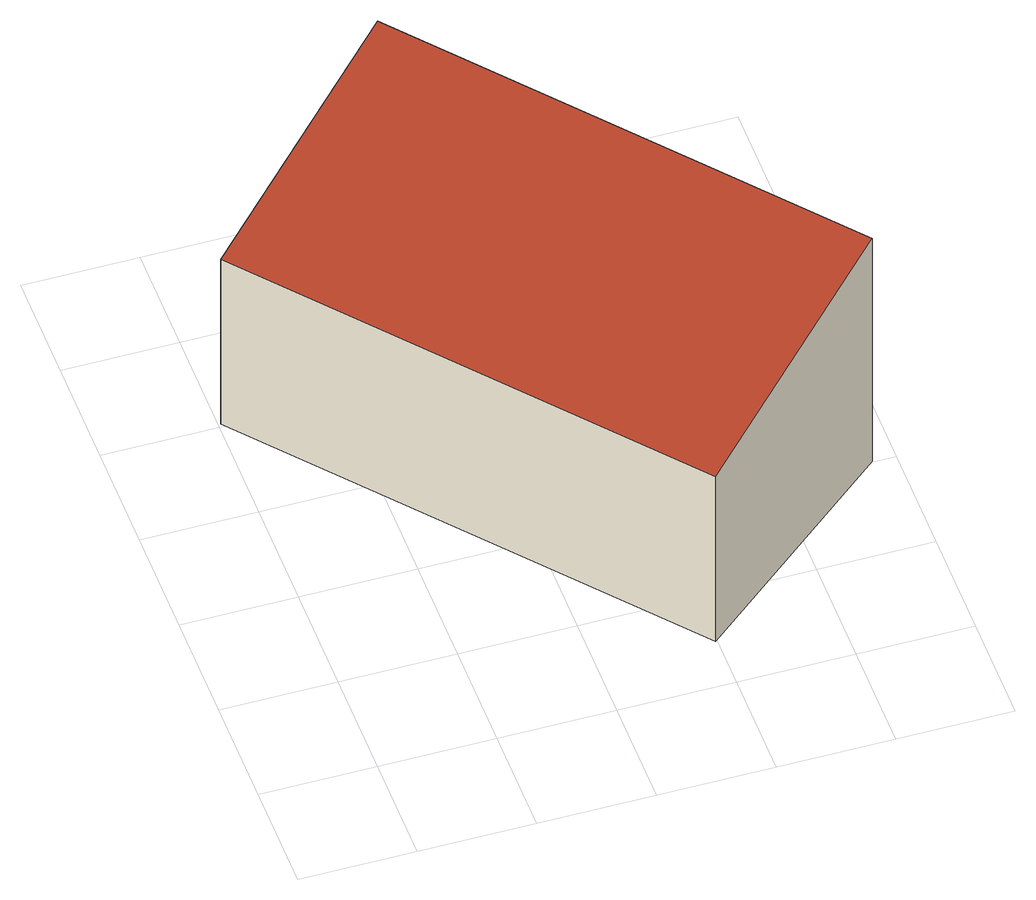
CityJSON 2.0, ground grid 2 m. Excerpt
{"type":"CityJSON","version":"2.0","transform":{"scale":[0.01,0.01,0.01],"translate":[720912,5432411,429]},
"CityObjects":{
"building1":{"type":"Building","attributes":{"Gemeindeschluessel":"09375199","HoeheDach":"434.369","HoeheGrund":"429.340","Methode":"2000","NiedrigsteTraufeDesGebaeudes":"433.051","Geometrietyp2DReferenz":"3000","measuredHeight":5.03,"function":"31001_2000","roofType":"2100","storeysAboveGround":1},"address":[{"Country":"Germany","Locality":"Sinzing","ThoroughfareName":"Rieglinger Höhe 2"}],"geometry":[{"type":"Solid","lod":"2","boundaries":[[[[0,1,2,3]],[[2,4,5,3]],[[1,6,4,2]],[[3,5,7,0]],[[5,4,6,7]],[[0,7,6,1]]]],"semantics":{"surfaces":[{"type":"GroundSurface","Flaeche":"43.764","Z_MAX":"0.000","Z_MAX_ASL":"429.340","Z_MIN":"0.000","Z_MIN_ASL":"429.340"},{"type":"WallSurface","Flaeche":"20.690","Z_MAX":"5.029","Z_MAX_ASL":"434.369","Z_MIN":"0.000","Z_MIN_ASL":"429.340"},{"type":"WallSurface","Flaeche":"46.482","Z_MAX":"5.029","Z_MAX_ASL":"434.369","Z_MIN":"0.000","Z_MIN_ASL":"429.340"},{"type":"WallSurface","Flaeche":"34.299","Z_MAX":"3.711","Z_MAX_ASL":"433.051","Z_MIN":"0.000","Z_MIN_ASL":"429.340"},{"type":"RoofSurface","Dachneigung":"74.445","Dachorientierung":"230.091","Flaeche":"45.428","Z_MAX":"5.029","Z_MAX_ASL":"434.369","Z_MIN":"3.711","Z_MIN_ASL":"433.051"}],"values":[[0,1,2,3,4,1]]}}]}
},
"vertices":[
[4,806,34],[367,1110,34],[960,401,34],[597,97,34],[960,401,537],[597,97,405],[367,1110,537],[4,806,405]
]}
